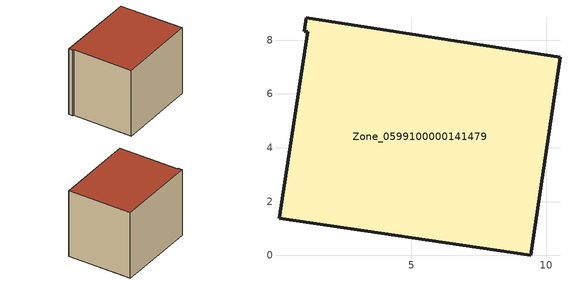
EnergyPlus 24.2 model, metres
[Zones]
Zone_0599100000141479
 floor ground (C_G): 9.43,0 0.08,1.39 1.15,8.31 1.02,8.32 1.1,8.84 10.52,7.37 z0
 wall outside (C_F): 9.43,0 10.52,7.37 1.1,8.84 1.02,8.32 1.15,8.31 0.08,1.39 9.43,0 z0:7.88
 roof outside (C_R): 0.08,1.39 9.43,0 10.52,7.37 1.1,8.84 1.02,8.32 1.15,8.31 z7.88
[BUILDING]
Pand.0599100000141479: North Axis=0; Terrain=City; Loads Convergence Tolerance Value=0.04; Temperature Convergence Tolerance Value=0.4; Solar Distribution=FullExterior; Maximum Number of Warmup Days=25; Minimum Number of Warmup Days=1
[Site:Location]
Rotterdam.The.Hague.AP_ZH_NLD Design_Conditions: Latitude=51.96; Longitude=4.45; Time Zone=1; Elevation=-4.5
[SITE:GROUNDTEMPERATURE:BUILDINGSURFACE]
18, 18, 18, 18, 18, 18, 18, 18, 18, 18, 18, 18
[MATERIAL] Thermal Absorptance=0.9; Solar Absorptance=0.7; Visible Absorptance=0.7
Name | Roughness | Thickness | Conductivity | Density | Specific Heat
G.TI.1946-1964 | MediumSmooth | 0.15 | 1 | 540 | 1210
F.TI.1946-1964 | Rough | 0.3 | 0.857143 | 1920 | 840
R.TI.1946-1964 | MediumRough | 0.2 | 0.277778 | 1500 | 1000
[CONSTRUCTION]
C_G: G.TI.1946-1964
C_F: F.TI.1946-1964
C_R: R.TI.1946-1964
[ZONE]
Zone_0599100000141479: Type=1; Multiplier=1; Ceiling Height=Autocalculate; Volume=Autocalculate; Floor Area=autocalculate; Part of Total Floor Area=Yes
[ZONEINFILTRATION:DESIGNFLOWRATE]
Infil_Zone_0599100000141479: Zone or ZoneList or Space or SpaceList=Zone_0599100000141479; Schedule=AlwaysOn; Design Flow Rate Calculation Method=Flow/Area; Flow Rate per Floor Area=0.003; Constant Term Coefficient=1; Temperature Term Coefficient=0; Velocity Term Coefficient=0; Velocity Squared Term Coefficient=0
[HVACTEMPLATE:ZONE:IDEALLOADSAIRSYSTEM]
Zone_0599100000141479: Maximum Heating Supply Air Temperature=50; Minimum Cooling Supply Air Temperature=13; Maximum Heating Supply Air Humidity Ratio=0.0156; Minimum Cooling Supply Air Humidity Ratio=0.0077; Heating Limit=NoLimit; Cooling Limit=NoLimit; Dehumidification Control Type=ConstantSensibleHeatRatio; Cooling Sensible Heat Ratio=0.7; Dehumidification Setpoint=60; Humidification Control Type=None; Humidification Setpoint=30; Outdoor Air Method=None; Outdoor Air Flow Rate per Person=0.00944; Outdoor Air Flow Rate per Zone Floor Area=0; Outdoor Air Flow Rate per Zone=0; Demand Controlled Ventilation Type=None; Outdoor Air Economizer Type=NoEconomizer; Heat Recovery Type=None; Sensible Heat Recovery Effectiveness=0.7; Latent Heat Recovery Effectiveness=0.65
[ZONECONTROL:THERMOSTAT]
ThermostatControl_Zone_0599100000141479: Zone or ZoneList=Zone_0599100000141479; Control Type Schedule=DualSetpointControlType; Control 1=Thermostat_Zone_0599100000141479; Temperature Difference Between Cutout And Setpoint=0
[THERMOSTATSETPOINT:DUALSETPOINT]
Thermostat_Zone_0599100000141479: Heating Setpoint Temperature Schedule=HeatingSetpoint_Zone_0599100000141479; Cooling Setpoint Temperature Schedule=CoolingSetpoint_Zone_0599100000141479
[SCHEDULE:COMPACT]
HeatingSetpoint_Zone_0599100000141479: Through: 12/31, For: AllDays, Until: 24:00, 21
CoolingSetpoint_Zone_0599100000141479: Through: 12/31, For: AllDays, Until: 24:00, 24
DualSetpointControlType: Through: 12/31, For: AllDays, Until: 24:00, 4
AlwaysOn: Through: 12/31, For: AllDays, Until: 24:00, 1
